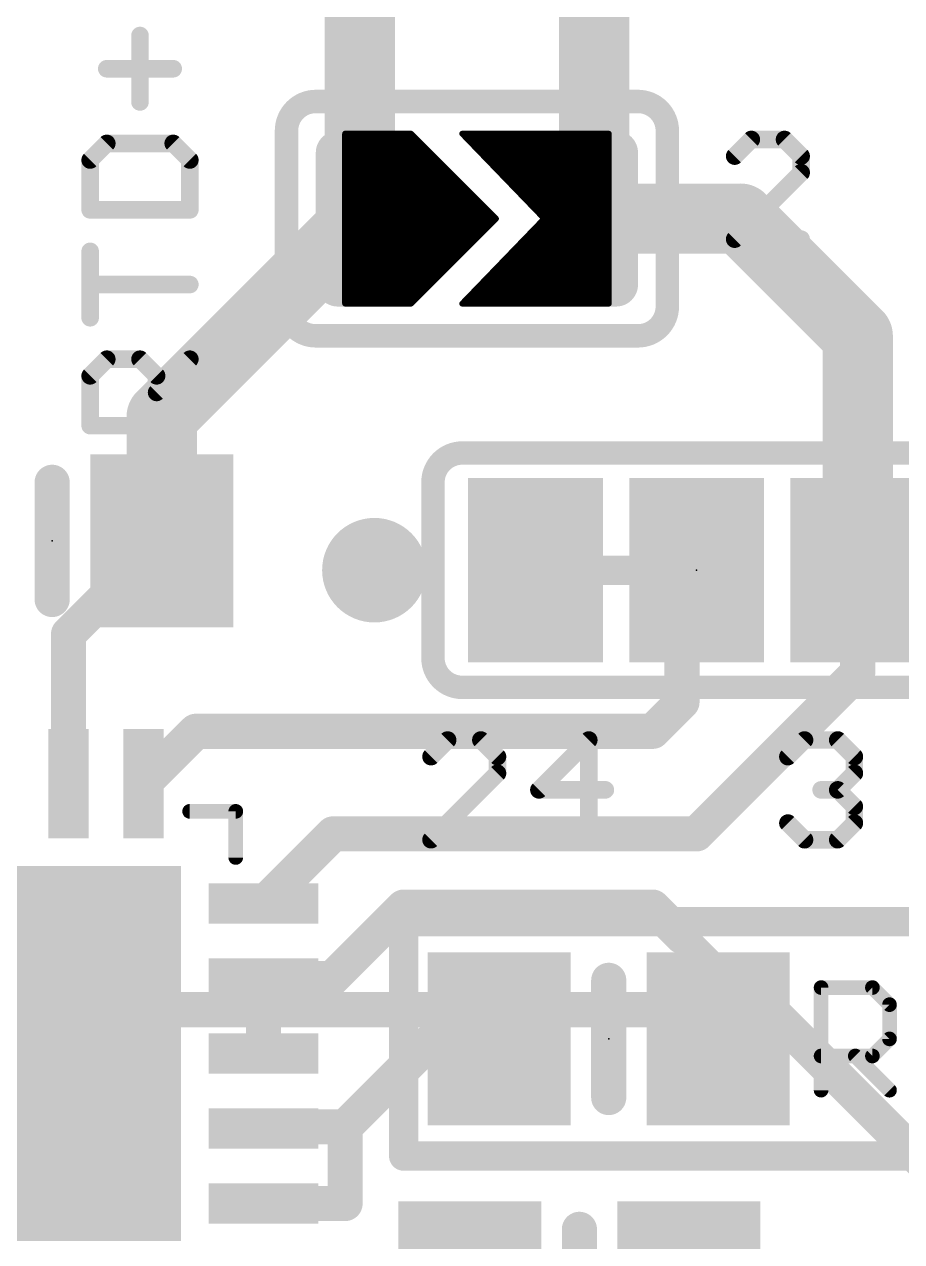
# Model space of a CAD drawing. Extents: x -11.4 to 33.1, y -5.3 to 41.1.
# Drawn here: x 12.46 to 20.07, y 10.18 to 20.73 of the extents above; entities that cross this region are included whole.
import ezdxf

# ---------------------------------------------------------------- set-up
doc = ezdxf.new("R2010")
doc.units = 0
for name, color, linetype in [('1', 12, 'CONTINUOUS'), ('16', 132, 'CONTINUOUS'), ('18', 110, 'CONTINUOUS'), ('21', 40, 'CONTINUOUS'), ('23', 40, 'CONTINUOUS')]:
    doc.layers.add(name, color=color, linetype=linetype)

# ---------------------------------------------------------------- blocks, each defined once
blk = doc.blocks.new('RECT')
blk.add_solid([(-0.5, -0.5), (0.5, -0.5), (-0.5, 0.5), (0.5, 0.5)])
blk = doc.blocks.new('RECT121920X243840R50')
at = {"const_width": 0.1905}
blk.add_lwpolyline([(0.2858, -0.5715), (0.2858, 0.5715, 0.4142), (0.1905, 0.6668), (-0.1905, 0.6668, 0.4142), (-0.2858, 0.5715), (-0.2858, -0.5715, 0.4142), (-0.1905, -0.6668), (0.1905, -0.6668, 0.4142)], format="xyb", close=True, dxfattribs=at)
blk.add_solid([(-0.2159, -0.5969), (0.2159, -0.5969), (-0.2159, 0.5969), (0.2159, 0.5969)])
blk = doc.blocks.new('ROUNDV')
at = {"const_width": 0.5}
blk.add_lwpolyline([(0, -0.25, 1), (0, 0.25, 1), (0, -0.25)], format="xyb", dxfattribs=at)

msp = doc.modelspace()

# ---------------------------------------------------------------- linework, layer by layer
at = {"layer": '1'}
for points, const_width in [([(17.399, 23.7), (17.399, 19.05)], 0.6096), ([(15.367, 23.346), (15.367, 19.05)], 0.6096), ([(15.24, 19.7866), (15.8115, 19.7866)], 0.0508), ([(15.24, 18.3134), (15.24, 19.7866)], 0.0508), ([(15.24, 19.7612), (15.8369, 19.7612)], 0.0508), ([(15.8115, 19.7866), (16.5481, 19.05)], 0.0508), ([(16.256, 19.7866), (16.9672, 19.05)], 0.0508), ([(17.526, 19.7866), (16.256, 19.7866)], 0.0508), ([(16.2805, 19.7612), (17.526, 19.7612)], 0.0508), ([(17.526, 18.3134), (17.526, 19.7866)], 0.0508), ([(15.24, 19.7104), (15.8877, 19.7104)], 0.0508), ([(15.24, 19.6596), (15.9385, 19.6596)], 0.0508), ([(15.24, 19.6088), (15.9893, 19.6088)], 0.0508), ([(16.3296, 19.7104), (17.526, 19.7104)], 0.0508), ([(16.3786, 19.6596), (17.526, 19.6596)], 0.0508), ([(16.4277, 19.6088), (17.526, 19.6088)], 0.0508), ([(15.24, 19.558), (16.0401, 19.558)], 0.0508), ([(15.24, 19.5072), (16.0909, 19.5072)], 0.0508), ([(16.4767, 19.558), (17.526, 19.558)], 0.0508), ([(16.5258, 19.5072), (17.526, 19.5072)], 0.0508), ([(15.24, 19.4564), (16.1417, 19.4564)], 0.0508), ([(15.24, 19.4056), (16.1925, 19.4056)], 0.0508), ([(16.5748, 19.4564), (17.526, 19.4564)], 0.0508), ([(16.6239, 19.4056), (17.526, 19.4056)], 0.0508), ([(13.65, 17.333), (15.367, 19.05)], 0.6096), ([(15.24, 19.3548), (16.2433, 19.3548)], 0.0508), ([(15.24, 19.304), (16.2941, 19.304)], 0.0508), ([(16.6729, 19.3548), (17.526, 19.3548)], 0.0508), ([(16.722, 19.304), (17.526, 19.304)], 0.0508), ([(18.669, 19.05), (17.399, 19.05)], 0.6096), ([(19.685, 18.034), (18.669, 19.05)], 0.6096), ([(15.24, 19.2532), (16.3449, 19.2532)], 0.0508), ([(15.24, 19.2024), (16.3957, 19.2024)], 0.0508), ([(16.771, 19.2532), (17.526, 19.2532)], 0.0508), ([(16.8201, 19.2024), (17.526, 19.2024)], 0.0508), ([(15.24, 19.1516), (16.4465, 19.1516)], 0.0508), ([(15.24, 19.1008), (16.4973, 19.1008)], 0.0508), ([(16.8691, 19.1516), (17.526, 19.1516)], 0.0508), ([(16.9182, 19.1008), (17.526, 19.1008)], 0.0508), ([(15.24, 19.05), (16.5481, 19.05)], 0.0508), ([(15.24, 18.9992), (16.4973, 18.9992)], 0.0508), ([(16.5481, 19.05), (15.8115, 18.3134)], 0.0508), ([(16.9672, 19.05), (16.256, 18.3134)], 0.0508), ([(16.9182, 18.9992), (17.526, 18.9992)], 0.0508), ([(16.9672, 19.05), (17.526, 19.05)], 0.0508), ([(15.24, 18.9484), (16.4465, 18.9484)], 0.0508), ([(15.24, 18.8976), (16.3957, 18.8976)], 0.0508), ([(16.8201, 18.8976), (17.526, 18.8976)], 0.0508), ([(16.8691, 18.9484), (17.526, 18.9484)], 0.0508), ([(15.24, 18.8468), (16.3449, 18.8468)], 0.0508), ([(15.24, 18.796), (16.2941, 18.796)], 0.0508), ([(16.722, 18.796), (17.526, 18.796)], 0.0508), ([(16.771, 18.8468), (17.526, 18.8468)], 0.0508), ([(15.24, 18.7452), (16.2433, 18.7452)], 0.0508), ([(15.24, 18.6944), (16.1925, 18.6944)], 0.0508), ([(16.6239, 18.6944), (17.526, 18.6944)], 0.0508), ([(16.6729, 18.7452), (17.526, 18.7452)], 0.0508), ([(15.24, 18.6436), (16.1417, 18.6436)], 0.0508), ([(15.24, 18.5928), (16.0909, 18.5928)], 0.0508), ([(16.5258, 18.5928), (17.526, 18.5928)], 0.0508), ([(16.5748, 18.6436), (17.526, 18.6436)], 0.0508), ([(15.24, 18.542), (16.0401, 18.542)], 0.0508), ([(15.24, 18.4912), (15.9893, 18.4912)], 0.0508), ([(16.4277, 18.4912), (17.526, 18.4912)], 0.0508), ([(16.4767, 18.542), (17.526, 18.542)], 0.0508), ([(15.24, 18.4404), (15.9385, 18.4404)], 0.0508), ([(15.24, 18.3896), (15.8877, 18.3896)], 0.0508), ([(16.3296, 18.3896), (17.526, 18.3896)], 0.0508), ([(16.3786, 18.4404), (17.526, 18.4404)], 0.0508), ([(15.24, 18.3388), (15.8369, 18.3388)], 0.0508), ([(15.8115, 18.3134), (15.24, 18.3134)], 0.0508), ([(16.256, 18.3134), (17.526, 18.3134)], 0.0508), ([(16.2805, 18.3388), (17.526, 18.3388)], 0.0508), ([(19.685, 16.002), (19.685, 18.034)], 0.6096), ([(13.65, 17.333), (13.65, 16.256)], 0.6096), ([(12.842, 15.448), (13.65, 16.256)], 0.3048), ([(18.161, 15.875), (18.288, 16.002)], 0.3048), ([(19.685, 15.113), (19.685, 16.002)], 0.3048), ([(16.891, 16.002), (18.288, 16.002)], 0.254), ([(18.161, 14.859), (18.161, 15.875)], 0.3048), ([(12.842, 14.151), (12.842, 15.448)], 0.3048), ([(18.288, 13.716), (19.685, 15.113)], 0.3048), ([(17.907, 14.605), (18.161, 14.859)], 0.3048), ([(13.492, 14.151), (13.946, 14.605)], 0.3048), ([(13.946, 14.605), (17.907, 14.605)], 0.3048), ([(14.532, 13.111), (15.137, 13.716)], 0.3048), ([(15.137, 13.716), (18.288, 13.716)], 0.3048), ([(15.128, 12.461), (15.748, 13.081)], 0.3048), ([(15.748, 13.081), (17.907, 13.081)], 0.3048), ([(17.907, 13.081), (18.161, 12.827)], 0.3048), ([(18.161, 12.827), (18.476, 12.512)], 0.254), ([(14.532, 11.811), (14.532, 12.461)], 0.3048), ([(14.532, 12.461), (15.128, 12.461)], 0.3048), ([(18.476, 12.512), (18.476, 11.938)], 0.254), ([(15.24, 11.176), (16.002, 11.938)], 0.3048), ([(16.002, 11.938), (16.576, 11.938)], 0.3048), ([(12.192, 11.811), (13.081, 10.922)], 0.3048), ([(15.24, 11.176), (14.532, 11.176)], 0.3048), ([(14.532, 11.176), (14.532, 11.161)], 0.3048), ([(15.24, 10.511), (15.24, 11.176)], 0.3048), ([(14.532, 10.511), (15.24, 10.511)], 0.3048)]:
    msp.add_lwpolyline(points, dxfattribs=dict(at, const_width=const_width))
for points, const_width in [([(15.24, 19.7993, 1), (15.24, 19.7739)], 0.0254), ([(15.2527, 19.7866, 1), (15.2273, 19.7866)], 0.0254), ([(15.24, 19.7739, 1), (15.24, 19.7485)], 0.0254), ([(15.8205, 19.7956, 1), (15.8025, 19.7776)], 0.0254), ([(15.8115, 19.7739, 1), (15.8115, 19.7993)], 0.0254), ([(15.8369, 19.7485, 1), (15.8369, 19.7739)], 0.0254), ([(16.2651, 19.7954, 1), (16.2469, 19.7778)], 0.0254), ([(16.256, 19.7993, 1), (16.256, 19.7739)], 0.0254), ([(16.2805, 19.7739, 1), (16.2805, 19.7485)], 0.0254), ([(17.5387, 19.7866, 1), (17.5133, 19.7866)], 0.0254), ([(17.526, 19.7739, 1), (17.526, 19.7993)], 0.0254), ([(17.526, 19.7485, 1), (17.526, 19.7739)], 0.0254), ([(15.24, 19.7231, 1), (15.24, 19.6977)], 0.0254), ([(15.24, 19.6723, 1), (15.24, 19.6469)], 0.0254), ([(15.24, 19.6215, 1), (15.24, 19.5961)], 0.0254), ([(15.8877, 19.6977, 1), (15.8877, 19.7231)], 0.0254), ([(15.9385, 19.6469, 1), (15.9385, 19.6723)], 0.0254), ([(15.9893, 19.5961, 1), (15.9893, 19.6215)], 0.0254), ([(16.3296, 19.7231, 1), (16.3296, 19.6977)], 0.0254), ([(16.3786, 19.6723, 1), (16.3786, 19.6469)], 0.0254), ([(16.4277, 19.6215, 1), (16.4277, 19.5961)], 0.0254), ([(17.526, 19.6977, 1), (17.526, 19.7231)], 0.0254), ([(17.526, 19.6469, 1), (17.526, 19.6723)], 0.0254), ([(17.526, 19.5961, 1), (17.526, 19.6215)], 0.0254), ([(15.24, 19.5707, 1), (15.24, 19.5453)], 0.0254), ([(15.24, 19.5199, 1), (15.24, 19.4945)], 0.0254), ([(16.0401, 19.5453, 1), (16.0401, 19.5707)], 0.0254), ([(16.0909, 19.4945, 1), (16.0909, 19.5199)], 0.0254), ([(16.4767, 19.5707, 1), (16.4767, 19.5453)], 0.0254), ([(16.5258, 19.5199, 1), (16.5258, 19.4945)], 0.0254), ([(17.526, 19.5453, 1), (17.526, 19.5707)], 0.0254), ([(17.526, 19.4945, 1), (17.526, 19.5199)], 0.0254), ([(15.24, 19.4691, 1), (15.24, 19.4437)], 0.0254), ([(15.24, 19.4183, 1), (15.24, 19.3929)], 0.0254), ([(16.1417, 19.4437, 1), (16.1417, 19.4691)], 0.0254), ([(16.1925, 19.3929, 1), (16.1925, 19.4183)], 0.0254), ([(16.5748, 19.4691, 1), (16.5748, 19.4437)], 0.0254), ([(16.6239, 19.4183, 1), (16.6239, 19.3929)], 0.0254), ([(17.526, 19.4437, 1), (17.526, 19.4691)], 0.0254), ([(17.526, 19.3929, 1), (17.526, 19.4183)], 0.0254), ([(15.4748, 18.9422, 1), (15.2592, 19.1578)], 0.3048), ([(15.24, 19.3675, 1), (15.24, 19.3421)], 0.0254), ([(15.24, 19.3167, 1), (15.24, 19.2913)], 0.0254), ([(16.2433, 19.3421, 1), (16.2433, 19.3675)], 0.0254), ([(16.2941, 19.2913, 1), (16.2941, 19.3167)], 0.0254), ([(16.6729, 19.3675, 1), (16.6729, 19.3421)], 0.0254), ([(16.722, 19.3167, 1), (16.722, 19.2913)], 0.0254), ([(17.399, 19.2024, 1), (17.399, 18.8976)], 0.3048), ([(17.526, 19.3421, 1), (17.526, 19.3675)], 0.0254), ([(17.526, 19.2913, 1), (17.526, 19.3167)], 0.0254), ([(18.7768, 19.1578, 1), (18.5612, 18.9422)], 0.3048), ([(18.669, 18.8976, 1), (18.669, 19.2024)], 0.3048), ([(15.24, 19.2659, 1), (15.24, 19.2405)], 0.0254), ([(15.24, 19.2151, 1), (15.24, 19.1897)], 0.0254), ([(16.3449, 19.2405, 1), (16.3449, 19.2659)], 0.0254), ([(16.3957, 19.1897, 1), (16.3957, 19.2151)], 0.0254), ([(16.771, 19.2659, 1), (16.771, 19.2405)], 0.0254), ([(16.8201, 19.2151, 1), (16.8201, 19.1897)], 0.0254), ([(17.526, 19.2405, 1), (17.526, 19.2659)], 0.0254), ([(17.526, 19.1897, 1), (17.526, 19.2151)], 0.0254), ([(15.2146, 19.05, 1), (15.5194, 19.05)], 0.3048), ([(15.24, 19.1643, 1), (15.24, 19.1389)], 0.0254), ([(15.24, 19.1135, 1), (15.24, 19.0881)], 0.0254), ([(16.4465, 19.1389, 1), (16.4465, 19.1643)], 0.0254), ([(16.4973, 19.0881, 1), (16.4973, 19.1135)], 0.0254), ([(16.8691, 19.1643, 1), (16.8691, 19.1389)], 0.0254), ([(16.9182, 19.1135, 1), (16.9182, 19.0881)], 0.0254), ([(17.2466, 19.05, 1), (17.5514, 19.05)], 0.3048), ([(17.526, 19.1389, 1), (17.526, 19.1643)], 0.0254), ([(17.526, 19.0881, 1), (17.526, 19.1135)], 0.0254), ([(15.24, 19.0627, 1), (15.24, 19.0373)], 0.0254), ([(15.24, 19.0119, 1), (15.24, 18.9865)], 0.0254), ([(16.4973, 18.9865, 1), (16.4973, 19.0119)], 0.0254), ([(16.5571, 19.041, 1), (16.5391, 19.059)], 0.0254), ([(16.5391, 19.041, 1), (16.5571, 19.059)], 0.0254), ([(16.5481, 19.0373, 1), (16.5481, 19.0627)], 0.0254), ([(16.9182, 19.0119, 1), (16.9182, 18.9865)], 0.0254), ([(16.9672, 19.0627, 1), (16.9672, 19.0373)], 0.0254), ([(16.9763, 19.0412, 1), (16.9581, 19.0588)], 0.0254), ([(16.9581, 19.0412, 1), (16.9763, 19.0588)], 0.0254), ([(17.526, 19.0373, 1), (17.526, 19.0627)], 0.0254), ([(17.526, 18.9865, 1), (17.526, 19.0119)], 0.0254), ([(15.24, 18.9611, 1), (15.24, 18.9357)], 0.0254), ([(15.24, 18.9103, 1), (15.24, 18.8849)], 0.0254), ([(16.3957, 18.8849, 1), (16.3957, 18.9103)], 0.0254), ([(16.4465, 18.9357, 1), (16.4465, 18.9611)], 0.0254), ([(16.8201, 18.9103, 1), (16.8201, 18.8849)], 0.0254), ([(16.8691, 18.9611, 1), (16.8691, 18.9357)], 0.0254), ([(17.526, 18.9357, 1), (17.526, 18.9611)], 0.0254), ([(17.526, 18.8849, 1), (17.526, 18.9103)], 0.0254), ([(15.24, 18.8595, 1), (15.24, 18.8341)], 0.0254), ([(15.24, 18.8087, 1), (15.24, 18.7833)], 0.0254), ([(16.2941, 18.7833, 1), (16.2941, 18.8087)], 0.0254), ([(16.3449, 18.8341, 1), (16.3449, 18.8595)], 0.0254), ([(16.722, 18.8087, 1), (16.722, 18.7833)], 0.0254), ([(16.771, 18.8595, 1), (16.771, 18.8341)], 0.0254), ([(17.526, 18.8341, 1), (17.526, 18.8595)], 0.0254), ([(17.526, 18.7833, 1), (17.526, 18.8087)], 0.0254), ([(15.24, 18.7579, 1), (15.24, 18.7325)], 0.0254), ([(15.24, 18.7071, 1), (15.24, 18.6817)], 0.0254), ([(16.1925, 18.6817, 1), (16.1925, 18.7071)], 0.0254), ([(16.2433, 18.7325, 1), (16.2433, 18.7579)], 0.0254), ([(16.6239, 18.7071, 1), (16.6239, 18.6817)], 0.0254), ([(16.6729, 18.7579, 1), (16.6729, 18.7325)], 0.0254), ([(17.526, 18.7325, 1), (17.526, 18.7579)], 0.0254), ([(17.526, 18.6817, 1), (17.526, 18.7071)], 0.0254), ([(15.24, 18.6563, 1), (15.24, 18.6309)], 0.0254), ([(15.24, 18.6055, 1), (15.24, 18.5801)], 0.0254), ([(16.0909, 18.5801, 1), (16.0909, 18.6055)], 0.0254), ([(16.1417, 18.6309, 1), (16.1417, 18.6563)], 0.0254), ([(16.5258, 18.6055, 1), (16.5258, 18.5801)], 0.0254), ([(16.5748, 18.6563, 1), (16.5748, 18.6309)], 0.0254), ([(17.526, 18.6309, 1), (17.526, 18.6563)], 0.0254), ([(17.526, 18.5801, 1), (17.526, 18.6055)], 0.0254), ([(15.24, 18.5547, 1), (15.24, 18.5293)], 0.0254), ([(15.24, 18.5039, 1), (15.24, 18.4785)], 0.0254), ([(15.9893, 18.4785, 1), (15.9893, 18.5039)], 0.0254), ([(16.0401, 18.5293, 1), (16.0401, 18.5547)], 0.0254), ([(16.4277, 18.5039, 1), (16.4277, 18.4785)], 0.0254), ([(16.4767, 18.5547, 1), (16.4767, 18.5293)], 0.0254), ([(17.526, 18.5293, 1), (17.526, 18.5547)], 0.0254), ([(17.526, 18.4785, 1), (17.526, 18.5039)], 0.0254), ([(15.24, 18.4531, 1), (15.24, 18.4277)], 0.0254), ([(15.24, 18.4023, 1), (15.24, 18.3769)], 0.0254), ([(15.8877, 18.3769, 1), (15.8877, 18.4023)], 0.0254), ([(15.9385, 18.4277, 1), (15.9385, 18.4531)], 0.0254), ([(16.3296, 18.4023, 1), (16.3296, 18.3769)], 0.0254), ([(16.3786, 18.4531, 1), (16.3786, 18.4277)], 0.0254), ([(17.526, 18.4277, 1), (17.526, 18.4531)], 0.0254), ([(17.526, 18.3769, 1), (17.526, 18.4023)], 0.0254), ([(15.24, 18.3515, 1), (15.24, 18.3261)], 0.0254), ([(15.24, 18.3261, 1), (15.24, 18.3007)], 0.0254), ([(15.2273, 18.3134, 1), (15.2527, 18.3134)], 0.0254), ([(15.8025, 18.3224, 1), (15.8205, 18.3044)], 0.0254), ([(15.8115, 18.3007, 1), (15.8115, 18.3261)], 0.0254), ([(15.8369, 18.3261, 1), (15.8369, 18.3515)], 0.0254), ([(16.256, 18.3261, 1), (16.256, 18.3007)], 0.0254), ([(16.2469, 18.3222, 1), (16.2651, 18.3046)], 0.0254), ([(16.2805, 18.3515, 1), (16.2805, 18.3261)], 0.0254), ([(17.5133, 18.3134, 1), (17.5387, 18.3134)], 0.0254), ([(17.526, 18.3261, 1), (17.526, 18.3515)], 0.0254), ([(17.526, 18.3007, 1), (17.526, 18.3261)], 0.0254), ([(19.8374, 18.034, 1), (19.5326, 18.034)], 0.3048), ([(19.5772, 17.9262, 1), (19.7928, 18.1418)], 0.3048), ([(13.8024, 17.333, 1), (13.4976, 17.333)], 0.3048), ([(13.5422, 17.4408, 1), (13.7578, 17.2252)], 0.3048), ([(13.4976, 16.256, 1), (13.8024, 16.256)], 0.3048), ([(13.7039, 16.2021, 1), (13.5961, 16.3099)], 0.1524), ([(18.3419, 15.9481, 1), (18.2341, 16.0559)], 0.1524), ([(19.5326, 16.002, 1), (19.8374, 16.002)], 0.3048), ([(19.7612, 16.002, 1), (19.6088, 16.002)], 0.1524), ([(16.891, 16.0655, 1), (16.891, 15.9385)], 0.127), ([(18.288, 15.9385, 1), (18.288, 16.0655)], 0.127), ([(18.2372, 15.875, 1), (18.0848, 15.875)], 0.1524), ([(18.1071, 15.9289, 1), (18.2149, 15.8211)], 0.1524), ([(12.9182, 15.448, 1), (12.7658, 15.448)], 0.1524), ([(12.7881, 15.5019, 1), (12.8959, 15.3941)], 0.1524), ([(19.7389, 15.0591, 1), (19.6311, 15.1669)], 0.1524), ([(19.6088, 15.113, 1), (19.7612, 15.113)], 0.1524), ([(18.2149, 14.8051, 1), (18.1071, 14.9129)], 0.1524), ([(18.0848, 14.859, 1), (18.2372, 14.859)], 0.1524), ([(13.946, 14.6812, 1), (13.946, 14.5288)], 0.1524), ([(13.9999, 14.5511, 1), (13.8921, 14.6589)], 0.1524), ([(17.8531, 14.6589, 1), (17.9609, 14.5511)], 0.1524), ([(17.907, 14.5288, 1), (17.907, 14.6812)], 0.1524), ([(13.4381, 14.2049, 1), (13.5459, 14.0971)], 0.1524), ([(12.7658, 14.151, 1), (12.9182, 14.151)], 0.1524), ([(15.137, 13.7922, 1), (15.137, 13.6398)], 0.1524), ([(15.1909, 13.6621, 1), (15.0831, 13.7699)], 0.1524), ([(18.2341, 13.7699, 1), (18.3419, 13.6621)], 0.1524), ([(18.288, 13.6398, 1), (18.288, 13.7922)], 0.1524), ([(14.4781, 13.1649, 1), (14.5859, 13.0571)], 0.1524), ([(15.748, 13.1572, 1), (15.748, 13.0048)], 0.1524), ([(15.8019, 13.0271, 1), (15.6941, 13.1349)], 0.1524), ([(17.9609, 13.1349, 1), (17.8531, 13.0271)], 0.1524), ([(17.907, 13.0048, 1), (17.907, 13.1572)], 0.1524), ([(18.1071, 12.7731, 1), (18.2149, 12.8809)], 0.1524), ([(18.2059, 12.8719, 1), (18.1161, 12.7821)], 0.127), ([(14.6082, 12.461, 1), (14.4558, 12.461)], 0.1524), ([(14.532, 12.5372, 1), (14.532, 12.3848)], 0.1524), ([(15.0741, 12.5149, 1), (15.1819, 12.4071)], 0.1524), ([(15.128, 12.3848, 1), (15.128, 12.5372)], 0.1524), ([(18.5395, 12.512, 1), (18.4125, 12.512)], 0.127), ([(18.4311, 12.4671, 1), (18.5209, 12.5569)], 0.127), ([(16.002, 12.0142, 1), (16.002, 11.8618)], 0.1524), ([(16.0559, 11.8841, 1), (15.9481, 11.9919)], 0.1524), ([(16.576, 11.8618, 1), (16.576, 12.0142)], 0.1524), ([(18.4125, 11.938, 1), (18.5395, 11.938)], 0.127), ([(14.4558, 11.811, 1), (14.6082, 11.811)], 0.1524), ([(14.532, 11.2522, 1), (14.532, 11.0998)], 0.1524), ([(14.6082, 11.176, 1), (14.4558, 11.176)], 0.1524), ([(15.3162, 11.176, 1), (15.1638, 11.176)], 0.1524), ([(15.1861, 11.2299, 1), (15.2939, 11.1221)], 0.1524), ([(15.24, 11.0998, 1), (15.24, 11.2522)], 0.1524), ([(14.4558, 11.161, 1), (14.6082, 11.161)], 0.1524), ([(13.0271, 10.8681, 1), (13.1349, 10.9759)], 0.1524), ([(14.532, 10.5872, 1), (14.532, 10.4348)], 0.1524), ([(15.24, 10.4348, 1), (15.24, 10.5872)], 0.1524), ([(15.1638, 10.511, 1), (15.3162, 10.511)], 0.1524)]:
    msp.add_lwpolyline(points, format="xyb", dxfattribs=dict(at, const_width=const_width))
at = {"layer": '16', "const_width": 0.3048}
for points in [[(7.874, 12.192), (18.923, 12.192)], [(18.923, 12.192), (21.717, 9.398)]]:
    msp.add_lwpolyline(points, dxfattribs=at)
at = {"layer": '16', "const_width": 0.1524}
for points in [[(18.9769, 12.2459, 1), (18.8691, 12.1381)], [(18.923, 12.1158, 1), (18.923, 12.2682)]]:
    msp.add_lwpolyline(points, format="xyb", dxfattribs=at)
at = {"layer": '21'}
for points, const_width in [([(13.4616, 20.0617), (13.4616, 20.6379)], 0.1524), ([(13.1735, 20.3498), (13.7497, 20.3498)], 0.1524), ([(14.986, 20.066), (17.78, 20.066)], 0.2032), ([(14.732, 18.288), (14.732, 19.812)], 0.2032), ([(18.034, 18.288), (18.034, 19.812)], 0.2032), ([(13.1735, 19.7024), (13.0295, 19.5584)], 0.1524), ([(13.7497, 19.7024), (13.1735, 19.7024)], 0.1524), ([(13.8938, 19.5584), (13.7497, 19.7024)], 0.1524), ([(18.7623, 19.7365), (18.6182, 19.5925)], 0.1524), ([(19.0504, 19.7365), (18.7623, 19.7365)], 0.1524), ([(19.1944, 19.5925), (19.0504, 19.7365)], 0.1524), ([(13.0295, 19.5584), (13.0295, 19.1262)], 0.1524), ([(13.8938, 19.1262), (13.8938, 19.5584)], 0.1524), ([(19.1944, 19.4484), (19.1944, 19.5925)], 0.1524), ([(18.6182, 18.8722), (19.1944, 19.4484)], 0.1524), ([(13.0295, 19.1262), (13.8938, 19.1262)], 0.1524), ([(19.1944, 18.8722), (18.6182, 18.8722)], 0.1524), ([(13.0295, 18.1907), (13.0295, 18.7669)], 0.1524), ([(13.8938, 18.4788), (13.0295, 18.4788)], 0.1524), ([(17.78, 18.034), (14.986, 18.034)], 0.2032), ([(13.0295, 17.6873), (13.1735, 17.8314)], 0.1524), ([(13.1735, 17.8314), (13.4616, 17.8314)], 0.1524), ([(13.4616, 17.8314), (13.6057, 17.6873)], 0.1524), ([(13.6057, 17.5433), (13.8938, 17.8314)], 0.1524), ([(13.0295, 17.2552), (13.0295, 17.6873)], 0.1524), ([(13.6057, 17.6873), (13.6057, 17.2552)], 0.1524), ([(13.8938, 17.2552), (13.0295, 17.2552)], 0.1524), ([(16.256, 17.018), (20.32, 17.018)], 0.2032), ([(12.7, 15.748), (12.7, 16.764)], 0.3048), ([(16.002, 15.24), (16.002, 16.764)], 0.2032), ([(20.32, 14.986), (16.256, 14.986)], 0.2032), ([(16.1292, 14.5295), (15.9852, 14.3855)], 0.1524), ([(16.4173, 14.5295), (16.1292, 14.5295)], 0.1524), ([(16.5614, 14.3855), (16.4173, 14.5295)], 0.1524), ([(17.3529, 14.5295), (16.9207, 14.0974)], 0.1524), ([(17.3529, 13.6652), (17.3529, 14.5295)], 0.1524), ([(19.0797, 14.3855), (19.2237, 14.5295)], 0.1524), ([(19.2237, 14.5295), (19.5119, 14.5295)], 0.1524), ([(19.5119, 14.5295), (19.6559, 14.3855)], 0.1524), ([(16.5614, 14.2414), (16.5614, 14.3855)], 0.1524), ([(19.6559, 14.3855), (19.6559, 14.2414)], 0.1524), ([(15.9852, 13.6652), (16.5614, 14.2414)], 0.1524), ([(19.6559, 14.2414), (19.5119, 14.0974)], 0.1524), ([(16.9207, 14.0974), (17.4969, 14.0974)], 0.1524), ([(19.5119, 14.0974), (19.3678, 14.0974)], 0.1524), ([(19.5119, 14.0974), (19.6559, 13.9533)], 0.1524), ([(14.292, 13.911), (13.892, 13.911)], 0.127), ([(14.292, 13.511), (14.292, 13.911)], 0.127), ([(19.6559, 13.9533), (19.6559, 13.8093)], 0.1524), ([(19.2237, 13.6652), (19.0797, 13.8093)], 0.1524), ([(19.6559, 13.8093), (19.5119, 13.6652)], 0.1524), ([(16.5614, 13.6652), (15.9852, 13.6652)], 0.1524), ([(19.5119, 13.6652), (19.2237, 13.6652)], 0.1524), ([(15.748, 12.954), (22.86, 12.954)], 0.254), ([(15.748, 10.922), (15.748, 12.954)], 0.254), ([(17.526, 11.43), (17.526, 12.446)], 0.3048), ([(19.3675, 11.4935), (19.3675, 12.3833)], 0.127), ([(19.3675, 12.3833), (19.8124, 12.3833)], 0.127), ([(19.8124, 12.3833), (19.9607, 12.235)], 0.127), ([(19.9607, 12.235), (19.9607, 11.9384)], 0.127), ([(19.9607, 11.9384), (19.8124, 11.7901)], 0.127), ([(19.8124, 11.7901), (19.3675, 11.7901)], 0.127), ([(19.6641, 11.7901), (19.9607, 11.4935)], 0.127), ([(22.86, 10.922), (15.748, 10.922)], 0.254), ([(17.272, 10.287), (17.272, 9.271)], 0.3048)]:
    msp.add_lwpolyline(points, dxfattribs=dict(at, const_width=const_width))
for points, const_width in [([(13.4997, 20.6379, 1), (13.4235, 20.6379)], 0.0762), ([(13.1735, 20.3879, 1), (13.1735, 20.3117)], 0.0762), ([(13.7497, 20.3117, 1), (13.7497, 20.3879)], 0.0762), ([(14.986, 20.066, 0.4142), (14.732, 19.812)], 0.2032), ([(14.986, 20.1168, 1), (14.986, 20.0152)], 0.1016), ([(14.986, 20.0152, 1), (14.986, 20.1168)], 0.1016), ([(18.034, 19.812, 0.4142), (17.78, 20.066)], 0.2032), ([(17.78, 20.1168, 1), (17.78, 20.0152)], 0.1016), ([(17.78, 20.0152, 1), (17.78, 20.1168)], 0.1016), ([(13.4235, 20.0617, 1), (13.4997, 20.0617)], 0.0762), ([(14.7828, 19.812, 1), (14.6812, 19.812)], 0.1016), ([(14.6812, 19.812, 1), (14.7828, 19.812)], 0.1016), ([(18.0848, 19.812, 1), (17.9832, 19.812)], 0.1016), ([(17.9832, 19.812, 1), (18.0848, 19.812)], 0.1016), ([(13.1735, 19.7405, 1), (13.1735, 19.6643)], 0.0762), ([(13.2005, 19.6755, 1), (13.1466, 19.7294)], 0.0762), ([(13.7767, 19.7294, 1), (13.7228, 19.6755)], 0.0762), ([(13.7497, 19.6643, 1), (13.7497, 19.7405)], 0.0762), ([(18.7623, 19.7746, 1), (18.7623, 19.6984)], 0.0762), ([(18.7892, 19.7096, 1), (18.7353, 19.7635)], 0.0762), ([(19.0773, 19.7635, 1), (19.0234, 19.7096)], 0.0762), ([(19.0504, 19.6984, 1), (19.0504, 19.7746)], 0.0762), ([(13.0676, 19.5584, 1), (12.9914, 19.5584)], 0.0762), ([(13.9319, 19.5584, 1), (13.8557, 19.5584)], 0.0762), ([(18.5913, 19.6194, 1), (18.6451, 19.5655)], 0.0762), ([(19.2325, 19.5925, 1), (19.1563, 19.5925)], 0.0762), ([(19.1675, 19.5655, 1), (19.2214, 19.6194)], 0.0762), ([(13.0025, 19.5853, 1), (13.0564, 19.5314)], 0.0762), ([(13.8669, 19.5314, 1), (13.9207, 19.5853)], 0.0762), ([(19.1563, 19.4484, 1), (19.2325, 19.4484)], 0.0762), ([(19.2214, 19.4215, 1), (19.1675, 19.4754)], 0.0762), ([(13.0295, 19.1643, 1), (13.0295, 19.0881)], 0.0762), ([(12.9914, 19.1262, 1), (13.0676, 19.1262)], 0.0762), ([(13.8557, 19.1262, 1), (13.9319, 19.1262)], 0.0762), ([(13.8938, 19.0881, 1), (13.8938, 19.1643)], 0.0762), ([(18.6182, 18.9103, 1), (18.6182, 18.8341)], 0.0762), ([(18.5913, 18.8991, 1), (18.6451, 18.8453)], 0.0762), ([(19.1944, 18.8341, 1), (19.1944, 18.9103)], 0.0762), ([(13.0676, 18.7669, 1), (12.9914, 18.7669)], 0.0762), ([(13.0295, 18.5169, 1), (13.0295, 18.4407)], 0.0762), ([(13.8938, 18.4407, 1), (13.8938, 18.5169)], 0.0762), ([(14.732, 18.288, 0.4142), (14.986, 18.034)], 0.2032), ([(14.7828, 18.288, 1), (14.6812, 18.288)], 0.1016), ([(17.78, 18.034, 0.4142), (18.034, 18.288)], 0.2032), ([(18.0848, 18.288, 1), (17.9832, 18.288)], 0.1016), ([(14.6812, 18.288, 1), (14.7828, 18.288)], 0.1016), ([(17.9832, 18.288, 1), (18.0848, 18.288)], 0.1016), ([(12.9914, 18.1907, 1), (13.0676, 18.1907)], 0.0762), ([(14.986, 18.0848, 1), (14.986, 17.9832)], 0.1016), ([(14.986, 17.9832, 1), (14.986, 18.0848)], 0.1016), ([(17.78, 18.0848, 1), (17.78, 17.9832)], 0.1016), ([(17.78, 17.9832, 1), (17.78, 18.0848)], 0.1016), ([(13.1735, 17.8695, 1), (13.1735, 17.7933)], 0.0762), ([(13.2005, 17.8044, 1), (13.1466, 17.8583)], 0.0762), ([(13.4886, 17.8583, 1), (13.4347, 17.8044)], 0.0762), ([(13.4616, 17.7933, 1), (13.4616, 17.8695)], 0.0762), ([(13.9207, 17.8044, 1), (13.8669, 17.8583)], 0.0762), ([(13.0025, 17.7143, 1), (13.0564, 17.6604)], 0.0762), ([(13.0676, 17.6873, 1), (12.9914, 17.6873)], 0.0762), ([(13.6438, 17.6873, 1), (13.5676, 17.6873)], 0.0762), ([(13.5787, 17.6604, 1), (13.6326, 17.7143)], 0.0762), ([(13.5787, 17.5702, 1), (13.6326, 17.5163)], 0.0762), ([(13.0295, 17.2933, 1), (13.0295, 17.2171)], 0.0762), ([(13.8938, 17.2171, 1), (13.8938, 17.2933)], 0.0762), ([(12.9914, 17.2552, 1), (13.0676, 17.2552)], 0.0762), ([(13.5676, 17.2552, 1), (13.6438, 17.2552)], 0.0762), ([(16.256, 17.018, 0.4142), (16.002, 16.764)], 0.2032), ([(16.256, 17.0688, 1), (16.256, 16.9672)], 0.1016), ([(16.256, 16.9672, 1), (16.256, 17.0688)], 0.1016), ([(12.7762, 16.764, 1), (12.6238, 16.764)], 0.1524), ([(16.0528, 16.764, 1), (15.9512, 16.764)], 0.1016), ([(15.9512, 16.764, 1), (16.0528, 16.764)], 0.1016), ([(12.6238, 15.748, 1), (12.7762, 15.748)], 0.1524), ([(16.002, 15.24, 0.4142), (16.256, 14.986)], 0.2032), ([(16.0528, 15.24, 1), (15.9512, 15.24)], 0.1016), ([(15.9512, 15.24, 1), (16.0528, 15.24)], 0.1016), ([(16.256, 15.0368, 1), (16.256, 14.9352)], 0.1016), ([(16.256, 14.9352, 1), (16.256, 15.0368)], 0.1016), ([(16.1292, 14.5676, 1), (16.1292, 14.4914)], 0.0762), ([(16.1562, 14.5026, 1), (16.1023, 14.5565)], 0.0762), ([(16.4443, 14.5565, 1), (16.3904, 14.5026)], 0.0762), ([(16.4173, 14.4914, 1), (16.4173, 14.5676)], 0.0762), ([(17.391, 14.5295, 1), (17.3148, 14.5295)], 0.0762), ([(17.3798, 14.5026, 1), (17.3259, 14.5565)], 0.0762), ([(19.2237, 14.5676, 1), (19.2237, 14.4914)], 0.0762), ([(19.2507, 14.5026, 1), (19.1968, 14.5565)], 0.0762), ([(19.5388, 14.5565, 1), (19.4849, 14.5026)], 0.0762), ([(19.5119, 14.4914, 1), (19.5119, 14.5676)], 0.0762), ([(16.5995, 14.3855, 1), (16.5233, 14.3855)], 0.0762), ([(19.694, 14.3855, 1), (19.6178, 14.3855)], 0.0762), ([(15.9582, 14.4124, 1), (16.0121, 14.3585)], 0.0762), ([(16.5344, 14.3585, 1), (16.5883, 14.4124)], 0.0762), ([(19.0527, 14.4124, 1), (19.1066, 14.3585)], 0.0762), ([(19.629, 14.3585, 1), (19.6828, 14.4124)], 0.0762), ([(16.5233, 14.2414, 1), (16.5995, 14.2414)], 0.0762), ([(16.5883, 14.2145, 1), (16.5344, 14.2684)], 0.0762), ([(19.6178, 14.2414, 1), (19.694, 14.2414)], 0.0762), ([(19.6828, 14.2145, 1), (19.629, 14.2684)], 0.0762), ([(16.8937, 14.1243, 1), (16.9476, 14.0704)], 0.0762), ([(16.9207, 14.1355, 1), (16.9207, 14.0593)], 0.0762), ([(17.4969, 14.0593, 1), (17.4969, 14.1355)], 0.0762), ([(19.3678, 14.1355, 1), (19.3678, 14.0593)], 0.0762), ([(19.5388, 14.1243, 1), (19.4849, 14.0704)], 0.0762), ([(19.4849, 14.1243, 1), (19.5388, 14.0704)], 0.0762), ([(19.5119, 14.0593, 1), (19.5119, 14.1355)], 0.0762), ([(13.892, 13.9428, 1), (13.892, 13.8793)], 0.0635), ([(14.3238, 13.911, 1), (14.2602, 13.911)], 0.0635), ([(14.292, 13.8793, 1), (14.292, 13.9428)], 0.0635), ([(19.694, 13.9533, 1), (19.6178, 13.9533)], 0.0762), ([(19.629, 13.9264, 1), (19.6828, 13.9803)], 0.0762), ([(19.1066, 13.8362, 1), (19.0527, 13.7823)], 0.0762), ([(19.6178, 13.8093, 1), (19.694, 13.8093)], 0.0762), ([(19.6828, 13.7823, 1), (19.629, 13.8362)], 0.0762), ([(15.9852, 13.7033, 1), (15.9852, 13.6271)], 0.0762), ([(15.9582, 13.6921, 1), (16.0121, 13.6383)], 0.0762), ([(16.5614, 13.6271, 1), (16.5614, 13.7033)], 0.0762), ([(19.2237, 13.7033, 1), (19.2237, 13.6271)], 0.0762), ([(19.1968, 13.6383, 1), (19.2507, 13.6921)], 0.0762), ([(19.4849, 13.6921, 1), (19.5388, 13.6383)], 0.0762), ([(19.5119, 13.6271, 1), (19.5119, 13.7033)], 0.0762), ([(17.3148, 13.6652, 1), (17.391, 13.6652)], 0.0762), ([(14.2602, 13.511, 1), (14.3238, 13.511)], 0.0635), ([(15.748, 13.0175, 1), (15.748, 12.8905)], 0.127), ([(15.8115, 12.954, 1), (15.6845, 12.954)], 0.127), ([(17.6022, 12.446, 1), (17.4498, 12.446)], 0.1524), ([(19.3675, 12.415, 1), (19.3675, 12.3515)], 0.0635), ([(19.3992, 12.3833, 1), (19.3358, 12.3833)], 0.0635), ([(19.8348, 12.4057, 1), (19.7899, 12.3608)], 0.0635), ([(19.8124, 12.3515, 1), (19.8124, 12.415)], 0.0635), ([(19.9924, 12.235, 1), (19.9289, 12.235)], 0.0635), ([(19.9382, 12.2125, 1), (19.9831, 12.2574)], 0.0635), ([(19.9289, 11.9384, 1), (19.9924, 11.9384)], 0.0635), ([(19.9831, 11.9159, 1), (19.9382, 11.9608)], 0.0635), ([(19.3675, 11.8218, 1), (19.3675, 11.7583)], 0.0635), ([(19.6865, 11.8125, 1), (19.6416, 11.7676)], 0.0635), ([(19.7899, 11.8125, 1), (19.8348, 11.7676)], 0.0635), ([(19.8124, 11.7583, 1), (19.8124, 11.8218)], 0.0635), ([(17.4498, 11.43, 1), (17.6022, 11.43)], 0.1524), ([(19.3358, 11.4935, 1), (19.3992, 11.4935)], 0.0635), ([(19.9382, 11.471, 1), (19.9831, 11.516)], 0.0635), ([(15.748, 10.9855, 1), (15.748, 10.8585)], 0.127), ([(15.6845, 10.922, 1), (15.8115, 10.922)], 0.127), ([(17.3482, 10.287, 1), (17.1958, 10.287)], 0.1524)]:
    msp.add_lwpolyline(points, format="xyb", dxfattribs=dict(at, const_width=const_width))
at = {"layer": '23'}
for p in [(16.383, 19.05), (12.7, 16.256), (18.288, 16.002), (17.526, 11.938)]:
    msp.add_point(p, dxfattribs=at)

# ---------------------------------------------------------------- block references
at = {"layer": '1'}
for p in [(15.367, 19.05), (17.399, 19.05)]:
    msp.add_blockref('RECT121920X243840R50', p, dxfattribs=at)
for p, xscale, yscale, rotation in [((13.65, 16.256), 1.24, 1.5, 180), ((12.192, 11.811), 3.25, 3.25, 90), ((14.532, 13.111), 0.35, 0.95, 270), ((16.576, 11.938), 1.24, 1.5, 180), ((18.476, 11.938), 1.24, 1.5, 180), ((14.532, 12.461), 0.35, 0.95, 270), ((14.532, 11.811), 0.35, 0.95, 270), ((14.532, 11.161), 0.35, 0.95, 270), ((14.532, 10.511), 0.35, 0.95, 270)]:
    msp.add_blockref('RECT', p, dxfattribs=dict(at, xscale=xscale, yscale=yscale, rotation=rotation))
for p, xscale, yscale in [((16.891, 16.002), 1.1684, 1.6002), ((18.288, 16.002), 1.1684, 1.6002), ((19.685, 16.002), 1.1684, 1.6002), ((12.842, 14.151), 0.35, 0.95), ((13.492, 14.151), 0.35, 0.95), ((16.322, 9.779), 1.24, 1.5), ((18.222, 9.779), 1.24, 1.5)]:
    msp.add_blockref('RECT', p, dxfattribs=dict(at, xscale=xscale, yscale=yscale))
at = {"layer": '18', "xscale": 0.9064, "yscale": 0.9064}
msp.add_blockref('ROUNDV', (15.494, 16.002), dxfattribs=at)
msp.add_blockref('ROUNDV', (15.494, 16.002), dxfattribs=at)

doc.saveas('drawing.dxf')
